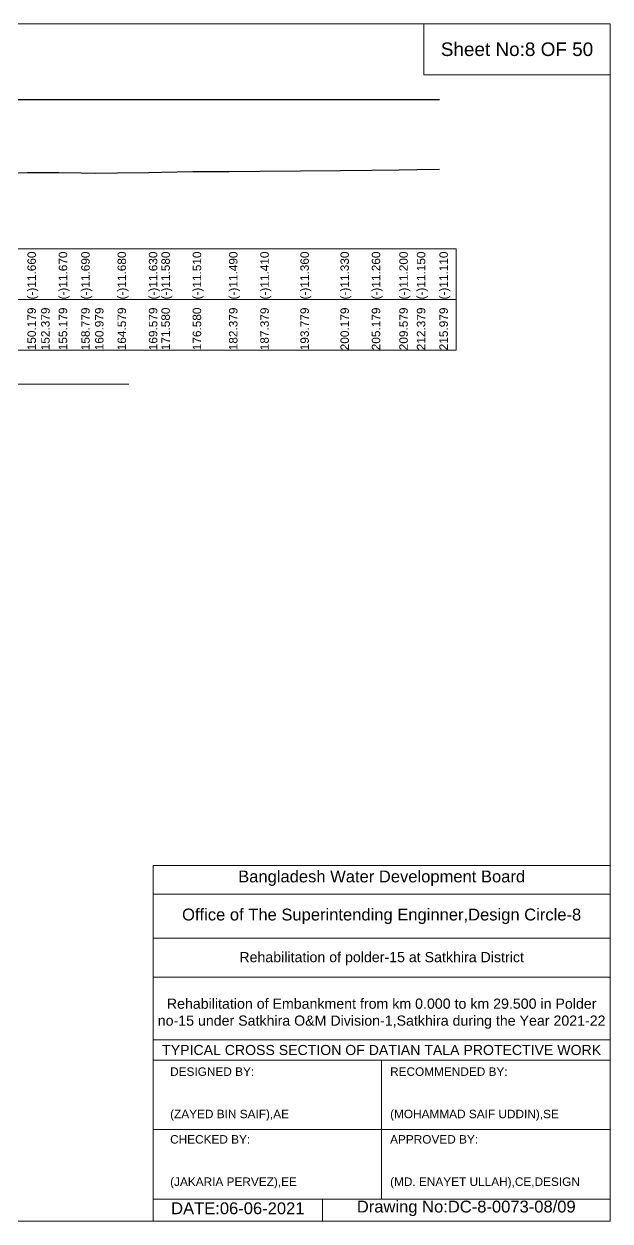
# Model space of a CAD drawing. Header units: inches. Extents: x 89000 to 845000, y -7071 to 31.
# Drawn here: x 211536 to 215000, y -7071 to 0 of the extents above; entities that cross this region are included whole.
import ezdxf

# ---------------------------------------------------------------- set-up
doc = ezdxf.new("R2010")
doc.units = ezdxf.units.IN
doc.header["$LTSCALE"] = 7
doc.header["$MEASUREMENT"] = 0
for name, color, linetype, lineweight in [('Cross section Data Border', 7, 'Continuous', 9), ('Cross Section Labels', 7, 'Continuous', 9), ('Existing_Bed_Level for Xsection', 7, 'Continuous', 25), ('Long Section Labels', 7, 'Continuous', 9)]:
    doc.layers.add(name, color=color, linetype=linetype, lineweight=lineweight)
doc.styles.get("Standard").update_dxf_attribs({"font": 'arial.ttf'})

msp = doc.modelspace()

# ---------------------------------------------------------------- linework, layer by layer
at = {"layer": 'Cross section Data Border'}
msp.add_lwpolyline([(205100, -1327.52), (214091.21179, -1327.52), (214091.21179, -1927.52), (205100, -1927.52)], close=True, dxfattribs=at)
msp.add_lwpolyline([(205100, -1627.52), (214091.21179, -1627.52)], dxfattribs=at)
at = {"layer": 'Cross Section Labels'}
for points in [[(205000, 0), (215000, 0), (215000, -7071), (205000, -7071)], [(213900, 0), (215000, 0), (215000, -300), (213900, -300)]]:
    msp.add_lwpolyline(points, close=True, dxfattribs=at)
for points in [[(207835.6059, -2127.52), (209995.6059, -2127.52), (212155.6059, -2127.52)], [(212300, -7071), (212300, -4971), (215000, -4971)], [(212300, -5141), (215000, -5141)], [(212300, -5401), (215000, -5401)], [(212300, -5631), (215000, -5631)], [(212300, -6001), (215000, -6001)], [(212300, -6121), (215000, -6121)], [(213650, -6121), (213650, -6941)], [(212300, -6531), (215000, -6531)], [(212300, -6941), (215000, -6941)], [(213300, -6941), (213300, -7071)]]:
    msp.add_lwpolyline(points, dxfattribs=at)
at = {"layer": 'Existing_Bed_Level for Xsection'}
for points in [[(206000, -446.52), (213991.21179, -446.52)], [(211453.00823, -880.53), (211556.62755, -877.94), (211638.00823, -877.57), (211741.62693, -878.31), (211874.81271, -879.05), (211956.21301, -880.53), (212089.42657, -878.68), (212274.42603, -876.83), (212348.44654, -874.98), (212533.44545, -872.39), (212748.00823, -871.65), (212933.00823, -868.69), (213169.8119, -866.84), (213406.62273, -865.73), (213591.62237, -863.14), (213754.42263, -860.92), (213858.00823, -859.07), (213991.21179, -857.59)]]:
    msp.add_lwpolyline(points, dxfattribs=at)

# ---------------------------------------------------------------- texts
at = {"layer": 'Cross Section Labels', "attachment_point": 5}
for s, insert, char_height in [('Sheet No:8 OF 50', (214450, -150), 80), ('Bangladesh Water Development Board', (213650, -5046), 70), ('Office of The Superintending Enginner,Design Circle-8', (213650, -5271), 70)]:
    msp.add_mtext(s, dxfattribs=dict(at, insert=insert, char_height=char_height))
at = {"layer": 'Cross Section Labels'}
for s, insert, char_height, width, attachment_point in [('Rehabilitation of polder-15 at Satkhira District', (213650, -5521), 60, 2800, 5), ('Rehabilitation of Embankment from km 0.000 to km 29.500 in Polder no-15 under Satkhira O&M Division-1,Satkhira during the Year 2021-22', (213650, -5846), 60, 2700, 5), ('TYPICAL CROSS SECTION OF DATIAN TALA PROTECTIVE WORK', (213650, -6061), 59.5765532, 2800, 5), ('DESIGNED BY:^J^J^J(ZAYED BIN SAIF),AE', (212400, -6321), 50, 1400, 4), ('RECOMMENDED BY:^J^J^J(MOHAMMAD SAIF UDDIN),SE', (213700, -6321), 50, 1400, 4), ('CHECKED BY:^J^J^J(JAKARIA PERVEZ),EE', (212400, -6721), 50, 1400, 4), ('APPROVED BY:^J^J^J(MD. ENAYET ULLAH),CE,DESIGN', (213700, -6721), 50, 1400, 4), ('DATE:06-06-2021', (212800, -6996), 70, 1400, 5), ('Drawing No:DC-8-0073-08/09', (214150, -6996), 70, 2200, 5)]:
    msp.add_mtext(s, dxfattribs=dict(at, insert=insert, char_height=char_height, width=width, attachment_point=attachment_point))
at = {"layer": 'Long Section Labels', "char_height": 50, "attachment_point": 1, "rotation": 90}
for s, insert in [('(-)11.660', (211556.62755, -1627.52)), ('(-)11.670', (211741.62693, -1627.52)), ('(-)11.690', (211874.81271, -1627.52)), ('(-)11.680', (212089.42657, -1627.52)), ('(-)11.630', (212274.42603, -1627.52)), ('(-)11.580', (212348.44654, -1627.52)), ('(-)11.510', (212533.44545, -1627.52)), ('(-)11.490', (212748.00823, -1627.52)), ('(-)11.410', (212933.00823, -1627.52)), ('(-)11.360', (213169.8119, -1627.52)), ('(-)11.330', (213406.62273, -1627.52)), ('(-)11.260', (213591.62237, -1627.52)), ('(-)11.200', (213754.42263, -1627.52)), ('(-)11.150', (213858.00823, -1627.52)), ('(-)11.110', (213991.21179, -1627.52)), ('150.179', (211556.62755, -1927.52)), ('152.379', (211638.00823, -1927.52)), ('155.179', (211741.62693, -1927.52)), ('158.779', (211874.81271, -1927.52)), ('160.979', (211956.21301, -1927.52)), ('164.579', (212089.42657, -1927.52)), ('169.579', (212274.42603, -1927.52)), ('171.580', (212348.44654, -1927.52)), ('176.580', (212533.44545, -1927.52)), ('182.379', (212748.00823, -1927.52)), ('187.379', (212933.00823, -1927.52)), ('193.779', (213169.8119, -1927.52)), ('200.179', (213406.62273, -1927.52)), ('205.179', (213591.62237, -1927.52)), ('209.579', (213754.42263, -1927.52)), ('212.379', (213858.00823, -1927.52)), ('215.979', (213991.21179, -1927.52))]:
    msp.add_mtext(s, dxfattribs=dict(at, insert=insert))

doc.saveas('drawing.dxf')
